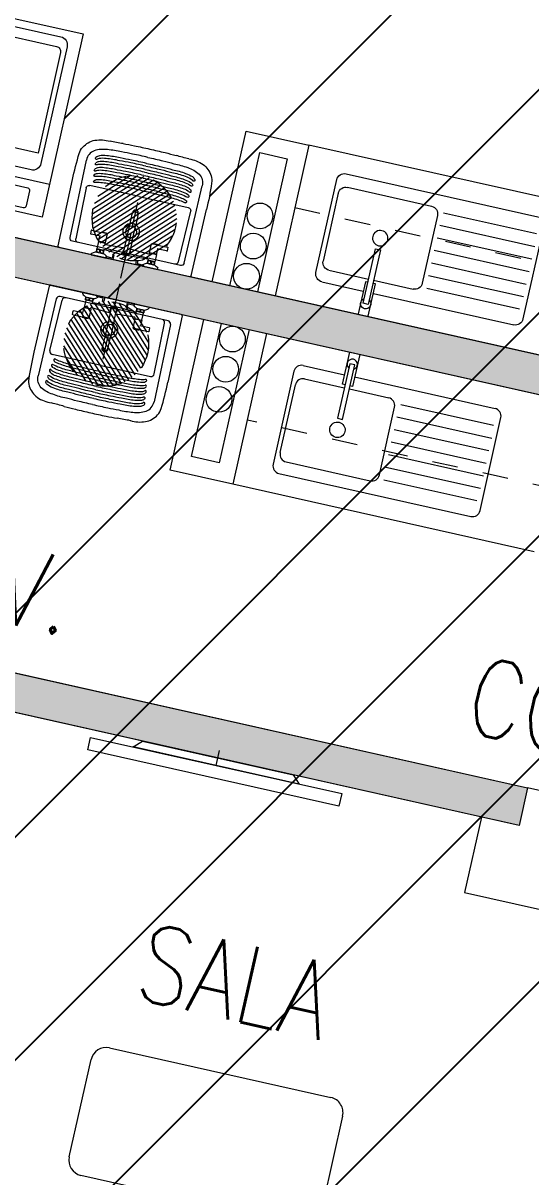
# Model space of a CAD drawing. Header units: inches. Extents: x 0 to 766, y -245 to 236.
# Drawn here: x 212.565 to 214.539, y 133.255 to 137.736 of the extents above; entities that cross this region are included whole.
import ezdxf

# ---------------------------------------------------------------- set-up
doc = ezdxf.new("R2010")
doc.units = ezdxf.units.IN
doc.header["$MEASUREMENT"] = 0
doc.set_wipeout_variables(frame=1)
doc.linetypes.add('TC_P1$0$DASHDOT', pattern=[1, 0.5, -0.25, 0, -0.25])
doc.linetypes.add('TC_P1$0$HIDDEN2', pattern=[0.1875, 0.125, -0.0625])
for name, color, linetype, lineweight in [('000 SOS 911 EQUIPOS', 5, 'Continuous', 25), ('DLP_TEXTO AMBIENTE', 251, 'Continuous', 9), ('TC_P1$0$DLP_ACCESORIOS', 251, 'Continuous', 9), ('TC_P1$0$DLP_EQUIPAMIENTO', 251, 'Continuous', 9), ('TC_P1$0$DLP_ESTRUCTURAS', 251, 'Continuous', 9), ('TC_P1$0$DLP_HATCH', 251, 'Continuous', 9), ('TC_P1$0$DLP_MOBILIARIO', 251, 'Continuous', 9), ('TC_P1$0$DLP_MURO BAJO', 251, 'Continuous', 9), ('TC_P1$0$DLP_MUROS', 251, 'Continuous', 9), ('TC_P1$0$DLP_PROYECCIONES', 251, 'TC_P1$0$HIDDEN2', 9)]:
    doc.layers.add(name, color=color, linetype=linetype, lineweight=lineweight)
doc.styles.add('R100-200', font='romans.shx', dxfattribs={"width": 0.8, "height": 0.3})

# ---------------------------------------------------------------- blocks, each defined once
blk = doc.blocks.new('TC_P1$0$EST.P1')
at = {"layer": 'TC_P1$0$DLP_ESTRUCTURAS'}
h = blk.add_hatch(color=8, dxfattribs=at)
h.dxf.hatch_style = 1
h.paths.add_polyline_path([(9.15, 0.06), (9.15, 6.125), (10.65, 6.125), (10.65, 5.375), (10.8, 5.375), (10.8, 6.325), (9, 6.325), (9, 5.45), (7.5, 5.45), (7.5, 5.95), (7.35, 5.95), (7.35, 5.25), (9, 5.25), (9, 0.06)])
h.paths.add_polyline_path([(30.25, 10.125), (28.65, 10.125), (28.65, 13.225), (29.85, 13.225), (29.85, 13.375), (28.5, 13.375), (28.5, 9.975), (30.25, 9.975)])
h.paths.add_polyline_path([(31.05, 13.375), (31.2, 13.375), (31.2, 9.975), (31.05, 9.975)])
h.paths.add_polyline_path([(36.55, 13.85), (36.85, 13.85), (36.85, 13.7), (36.7, 13.7), (36.7, 10.625), (36.55, 10.625)])
h.paths.add_polyline_path([(33.6, 13.225), (33.6, 10.125), (32, 10.125), (32, 9.975), (33.75, 9.975), (33.75, 13.375), (32.4, 13.375), (32.4, 13.225)])
h.paths.add_polyline_path([(42.85, 13.7), (43.45, 13.7), (43.45, 13.85), (42.7, 13.85), (42.7, 10.45), (43.85, 10.45), (43.85, 10.6), (42.85, 10.6)])
h.paths.add_polyline_path([(44.65, 13.85), (44.65, 10.45), (44.8, 10.45), (44.8, 13.85)])
h.paths.add_polyline_path([(45.6, 10.6), (47.2, 10.6), (47.2, 13.7), (46, 13.7), (46, 13.85), (47.35, 13.85), (47.35, 10.45), (45.6, 10.45)])
h.paths.add_polyline_path([(42.85, 0.15), (43.45, 0.15), (43.45, 0), (42.7, 0), (42.7, 3.4), (43.85, 3.4), (43.85, 3.25), (42.85, 3.25)])
h.paths.add_polyline_path([(44.65, 0), (44.65, 3.4), (44.8, 3.4), (44.8, 0)])
h.paths.add_polyline_path([(45.6, 3.25), (47.2, 3.25), (47.2, 0.15), (46, 0.15), (46, 0), (47.35, 0), (47.35, 3.4), (45.6, 3.4)])
h.paths.add_polyline_path([(40, 3.5), (39.85, 3.5), (39.85, 0.15), (39.7, 0.15), (39.7, 0), (40, 0)])
h.paths.add_polyline_path([(30.25, 3.725), (28.65, 3.725), (28.65, 0.625), (29.85, 0.625), (29.85, 0.475), (28.5, 0.475), (28.5, 3.875), (30.25, 3.875)])
h.paths.add_polyline_path([(31.05, 0.475), (31.2, 0.475), (31.2, 3.875), (31.05, 3.875)])
h.paths.add_polyline_path([(36.55, 0), (36.85, 0), (36.85, 0.15), (36.7, 0.15), (36.7, 3.225), (36.55, 3.225)])
h.paths.add_polyline_path([(33.6, 0.625), (33.6, 3.725), (32, 3.725), (32, 3.875), (33.75, 3.875), (33.75, 0.475), (32.4, 0.475), (32.4, 0.625)])
h.paths.add_polyline_path([(23.65, 9.025), (23.65, 10.025), (23.5, 10.025), (23.5, 9.025)], flags=17)
h.paths.add_polyline_path([(17.1, 10.125), (18.7, 10.125), (18.7, 13.225), (17.5, 13.225), (17.5, 13.375), (18.85, 13.375), (18.85, 9.975), (17.1, 9.975)])
h.paths.add_polyline_path([(16.3, 13.375), (16.15, 13.375), (16.15, 9.975), (16.3, 9.975)])
h.paths.add_polyline_path([(10.5, 13.85), (10.5, 13.7), (10.65, 13.7), (10.65, 10.625), (10.8, 10.625), (10.8, 13.85)])
h.paths.add_polyline_path([(21.1, 7.525), (11.7, 7.525), (11.7, 7.675), (15.25, 7.675), (15.25, 9.075), (15.45, 9.075), (15.45, 7.675), (17.85, 7.675), (17.85, 8.925), (16.2, 8.925), (16.2, 9.075), (18, 9.075), (18, 7.675), (21.1, 7.675)])
h.paths.add_polyline_path([(13.75, 13.225), (13.75, 10.125), (15.35, 10.125), (15.35, 9.975), (13.6, 9.975), (13.6, 13.375), (14.95, 13.375), (14.95, 13.225)])
h.paths.add_polyline_path([(9, 8.6), (7.35, 8.6), (7.35, 7.9), (7.5, 7.9), (7.5, 8.4), (9, 8.4), (9, 7.525), (10.8, 7.525), (10.8, 8.475), (10.65, 8.475), (10.65, 7.725), (9.15, 7.725), (9.15, 13.79), (9, 13.79)])
h.paths.add_polyline_path([(4.5, 13.7), (3.9, 13.7), (3.9, 13.85), (4.65, 13.85), (4.65, 10.45), (3.5, 10.45), (3.5, 10.6), (4.5, 10.6)])
h.paths.add_polyline_path([(2.7, 13.85), (2.7, 10.45), (2.55, 10.45), (2.55, 13.85)])
h.paths.add_polyline_path([(1.75, 10.6), (0.15, 10.6), (0.15, 13.7), (1.35, 13.7), (1.35, 13.85), (0, 13.85), (0, 10.45), (1.75, 10.45)])
h.paths.add_polyline_path([(2.7, 0), (2.7, 3.4), (2.55, 3.4), (2.55, 0)])
h.paths.add_polyline_path([(1.75, 3.25), (0.15, 3.25), (0.15, 0.15), (1.35, 0.15), (1.35, 0), (0, 0), (0, 3.4), (1.75, 3.4)])
h.paths.add_polyline_path([(7.35, 3.5), (7.5, 3.5), (7.5, 0.15), (7.65, 0.15), (7.65, 0), (7.35, 0)])
h.paths.add_polyline_path([(17.1, 3.725), (18.7, 3.725), (18.7, 0.625), (17.5, 0.625), (17.5, 0.475), (18.85, 0.475), (18.85, 3.875), (17.1, 3.875)])
h.paths.add_polyline_path([(16.3, 0.475), (16.15, 0.475), (16.15, 3.875), (16.3, 3.875)])
h.paths.add_polyline_path([(10.8, 0), (10.5, 0), (10.5, 0.15), (10.65, 0.15), (10.65, 3.225), (10.8, 3.225)])
h.paths.add_polyline_path([(13.75, 0.625), (13.75, 3.725), (15.35, 3.725), (15.35, 3.875), (13.6, 3.875), (13.6, 0.475), (14.95, 0.475), (14.95, 0.625)])
h.paths.add_polyline_path([(38.35, 6.325), (36.55, 6.325), (36.55, 5.375), (36.7, 5.375), (36.7, 6.125), (38.2, 6.125), (38.2, 0.06), (38.35, 0.06), (38.35, 5.25), (40, 5.25), (40, 5.95), (39.85, 5.95), (39.85, 5.45), (38.35, 5.45)])
h.paths.add_polyline_path([(4.65, 0), (4.65, 3.4), (3.5, 3.4), (3.5, 3.25), (4.5, 3.25), (4.5, 0.15), (3.9, 0.15), (3.9, 0)])
h.paths.add_polyline_path([(1.7468, 8.35), (1.6, 8.35), (1.6, 9.55), (3.75, 9.55), (3.75, 9.4), (1.75, 9.4), (1.75, 8.35)], flags=17)
h.paths.add_polyline_path([(1.7468, 5.5), (1.6, 5.5), (1.6, 4.3), (3.75, 4.3), (3.75, 4.45), (1.75, 4.45), (1.75, 5.5)], flags=17)
h.paths.add_polyline_path([(7.5001, 7), (4.65, 7), (4.65, 9.55), (4.5, 9.55), (4.5, 7), (1.75, 7), (1.75, 7.6), (1.6, 7.6), (1.6, 7), (-1.2, 7), (-1.2, 11.05), (-1.35, 11.05), (-1.35, 2.8), (-1.2, 2.8), (-1.2, 6.85), (1.6, 6.85), (1.6, 6.25), (1.75, 6.25), (1.75, 6.85), (4.5, 6.85), (4.5, 4.3), (4.65, 4.3), (4.65, 6.85), (7.5001, 6.85)])
h.paths.add_polyline_path([(25.8, 6.175), (29.35, 6.175), (29.35, 4.775), (31.15, 4.775), (31.15, 4.925), (29.5, 4.925), (29.5, 6.175), (31.9, 6.175), (31.9, 4.775), (32.1, 4.775), (32.1, 6.175), (35.65, 6.175), (35.65, 6.325), (25.65, 6.325), (25.65, 0.475), (26.5, 0.475), (26.5, 0.625), (25.8, 0.625), (25.8, 4.775), (27.65, 4.775), (27.65, 4.925), (25.8, 4.925)])
h.paths.add_polyline_path([(22.7, 1.025), (25.35, 1.025), (25.35, 3.675), (23, 3.675), (23, 4.225), (22.7, 4.225), (22.7, 4.375), (23.15, 4.375), (23.15, 3.825), (25.35, 3.825), (25.35, 6.325), (25.5, 6.325), (25.5, 0.875), (22.7, 0.875)])
h.paths.add_polyline_path([(21.7, 0.475), (20.85, 0.475), (20.85, 0.625), (21.55, 0.625), (21.55, 4.775), (19.7, 4.775), (19.7, 4.925), (21.55, 4.925), (21.55, 6.175), (18, 6.175), (18, 4.775), (16.2, 4.775), (16.2, 4.925), (17.85, 4.925), (17.85, 6.175), (15.45, 6.175), (15.45, 4.775), (15.25, 4.775), (15.25, 6.175), (11.7, 6.175), (11.7, 6.325), (21.7, 6.325)])
h.paths.add_polyline_path([(7.35, 13.85), (7.35, 10.35), (7.5, 10.35), (7.5, 13.7), (7.65, 13.7), (7.65, 13.85)])
h.paths.add_polyline_path([(21.35, 8.925), (21.55, 8.925), (21.55, 7.525), (23.65, 7.525), (23.65, 8.125), (23.5, 8.125), (23.5, 7.675), (21.7, 7.675), (21.7, 11.375), (23.5, 11.375), (23.5, 10.925), (23.65, 10.925), (23.65, 11.575), (21.7, 11.575), (21.7, 13.375), (20.85, 13.375), (20.85, 13.225), (21.55, 13.225), (21.55, 9.075), (19.3, 9.075), (19.3, 8.925), (21.45, 8.925)])
h.paths.add_polyline_path([(38.35, 13.79), (38.35, 8.6), (40, 8.6), (40, 7.9), (39.85, 7.9), (39.85, 8.4), (38.35, 8.4), (38.35, 7.525), (36.55, 7.525), (36.55, 8.475), (36.7, 8.475), (36.7, 7.725), (38.2, 7.725), (38.2, 13.79)])
h.paths.add_polyline_path([(45.75, 7), (48.55, 7), (48.55, 11.05), (48.7, 11.05), (48.7, 2.8), (48.55, 2.8), (48.55, 6.85), (45.75, 6.85), (45.75, 6.25), (45.6, 6.25), (45.6, 6.85), (42.85, 6.85), (42.85, 4.3), (42.7, 4.3), (42.7, 6.85), (39.8499, 6.85), (39.8499, 7), (42.7, 7), (42.7, 9.55), (42.85, 9.55), (42.85, 7), (45.6, 7), (45.6, 7.6), (45.75, 7.6)])
h.paths.add_polyline_path([(40, 13.85), (39.7, 13.85), (39.7, 13.7), (39.85, 13.7), (39.85, 10.35), (40, 10.35)])
h.paths.add_polyline_path([(45.6032, 8.35), (45.75, 8.35), (45.75, 9.55), (43.6, 9.55), (43.6, 9.4), (45.6, 9.4), (45.6, 8.35)], flags=17)
h.paths.add_polyline_path([(45.6032, 5.5), (45.75, 5.5), (45.75, 4.3), (43.6, 4.3), (43.6, 4.45), (45.6, 4.45), (45.6, 5.5)], flags=17)
h.paths.add_polyline_path([(25.35, 7.525), (25.5, 7.525), (25.5, 11.575), (25.35, 11.575)])
h.paths.add_polyline_path([(25.8, 8.925), (28.05, 8.925), (28.05, 9.075), (25.8, 9.075), (25.8, 13.225), (26.5, 13.225), (26.5, 13.375), (25.65, 13.375), (25.65, 7.525), (25.8, 7.525)])
h.paths.add_polyline_path([(26.25, 7.675), (26.25, 7.525), (35.65, 7.525), (35.65, 7.675), (32.1, 7.675), (32.1, 9.075), (31.9, 9.075), (31.9, 7.675), (29.5, 7.675), (29.5, 8.925), (31.15, 8.925), (31.15, 9.075), (29.35, 9.075), (29.35, 7.675)])
for points in [[(9.15, 0.06), (9.15, 6.125), (10.65, 6.125), (10.65, 5.375), (10.8, 5.375), (10.8, 6.325), (9, 6.325), (9, 5.45), (7.5, 5.45), (7.5, 5.95), (7.35, 5.95), (7.35, 5.25), (9, 5.25), (9, 0.06)], [(10.8, 0), (10.5, 0), (10.5, 0.15), (10.65, 0.15), (10.65, 3.225), (10.8, 3.225)]]:
    blk.add_lwpolyline(points, close=True)
blk = doc.blocks.new('TC_P1$0$MEZCLADORA-P')
at = {"color": 251, "linetype": 'TC_P1$0$DASHDOT', "ltscale": 0.07}
blk.add_line((0, 0.2633), (0, -0.2869), dxfattribs=at)
at = {"color": 7}
for p, q in [((-0.1318, 0), (-0.0713, 0)), ((-0.0713, 0), (-0.0713, -0.0048)), ((0.0714, 0), (0.1319, 0)), ((0.1319, 0), (0.1319, -0.0048)), ((-0.1318, 0), (-0.1318, -0.0048)), ((-0.1178, -0.0145), (-0.0853, -0.0145)), ((-0.0875, -0.0265), (-0.1157, -0.0265)), ((-0.1141, -0.0265), (-0.1146, -0.027)), ((-0.0886, -0.027), (-0.1146, -0.027)), ((-0.1146, -0.027), (-0.1146, -0.056)), ((-0.0891, -0.0265), (-0.0886, -0.027)), ((-0.0886, -0.027), (-0.0886, -0.0285)), ((-0.0865, -0.0305), (-0.0015, -0.0262)), ((-0.011, -0.0405), (-0.011, -0.0805)), ((0.086, -0.0304), (0.0015, -0.0262)), ((0.011, -0.0805), (0.011, -0.0405)), ((0.0714, 0), (0.0714, -0.0048)), ((0.0854, -0.0145), (0.1179, -0.0145)), ((0.1157, -0.0265), (0.0875, -0.0265)), ((0.0886, -0.0265), (0.0881, -0.027)), ((0.1151, -0.027), (0.0881, -0.027)), ((0.0881, -0.0285), (0.0881, -0.027)), ((0.0926, -0.0379), (0.0926, -0.0379)), ((0.1146, -0.0265), (0.1151, -0.027)), ((0.1151, -0.056), (0.1151, -0.027)), ((-0.1526, -0.078), (-0.1501, -0.078)), ((-0.1526, -0.093), (-0.1526, -0.078)), ((-0.1242, -0.078), (-0.1501, -0.078)), ((-0.1129, -0.078), (-0.1242, -0.078)), ((-0.0876, -0.057), (-0.1156, -0.057)), ((-0.1156, -0.057), (-0.1156, -0.078)), ((-0.1146, -0.056), (-0.0886, -0.056)), ((-0.1141, -0.0565), (-0.1146, -0.056)), ((-0.0891, -0.0565), (-0.1141, -0.0565)), ((-0.0891, -0.0565), (-0.0886, -0.056)), ((-0.0886, -0.0525), (-0.0886, -0.056)), ((-0.0876, -0.057), (-0.0876, -0.093)), ((-0.0865, -0.0505), (-0.011, -0.0543)), ((-0.011, -0.0805), (-0.011, -0.1514)), ((0.086, -0.0506), (0.011, -0.0543)), ((0.011, -0.0805), (0.011, -0.1514)), ((0.1156, -0.057), (0.0876, -0.057)), ((0.0876, -0.057), (0.0876, -0.093)), ((0.0881, -0.056), (0.0881, -0.0525)), ((0.0881, -0.056), (0.1151, -0.056)), ((0.0886, -0.0565), (0.0881, -0.056)), ((0.1146, -0.0565), (0.0886, -0.0565)), ((0.0896, -0.0565), (0.0896, -0.057)), ((0.1242, -0.078), (0.1129, -0.078)), ((0.1136, -0.0565), (0.1136, -0.057)), ((0.1146, -0.0565), (0.1151, -0.056)), ((0.1156, -0.057), (0.1156, -0.078)), ((0.1501, -0.078), (0.1242, -0.078)), ((0.1501, -0.078), (0.1526, -0.078)), ((0.1526, -0.093), (0.1526, -0.078)), ((-0.1501, -0.093), (-0.1526, -0.093)), ((-0.1501, -0.093), (-0.1242, -0.093)), ((-0.1242, -0.093), (-0.1129, -0.093)), ((-0.1137, -0.093), (-0.1137, -0.0932)), ((-0.0876, -0.093), (-0.1129, -0.093)), ((-0.1031, -0.0954), (-0.1001, -0.0954)), ((-0.0895, -0.093), (-0.0895, -0.0932)), ((0.1129, -0.093), (0.0876, -0.093)), ((0.0895, -0.093), (0.0895, -0.0932)), ((0.1001, -0.0954), (0.1031, -0.0954)), ((0.1129, -0.093), (0.1242, -0.093)), ((0.1137, -0.093), (0.1137, -0.0932)), ((0.1242, -0.093), (0.1501, -0.093)), ((0.1526, -0.093), (0.1501, -0.093)), ((-0.011, -0.1514), (-0.011, -0.1885)), ((0.011, -0.1885), (0.011, -0.1514)), ((-0.011, -0.1885), (-0.011, -0.1905)), ((-0.011, -0.1969), (-0.011, -0.1905)), ((0.011, -0.1885), (0.011, -0.1905)), ((0.011, -0.1969), (0.011, -0.1905))]:
    blk.add_line(p, q, dxfattribs=at)
for centre, radius, start, end in [((-0.1303, -0.0048), 0.0015, 180, 228.4626), ((-0.0982, 0.0315), 0.05, 228.4626, 246.8453), ((-0.1083, -0.0205), 0.0095, 140.8333, 144.6655), ((-0.1083, -0.0205), 0.0095, 215.3345, 219.1667), ((-0.0948, -0.0205), 0.0095, 35.3345, 39.1667), ((-0.0948, -0.0205), 0.0095, 320.8333, 324.6655), ((-0.105, 0.0315), 0.05, 293.1547, 311.5374), ((-0.0728, -0.0048), 0.0015, 311.5374, 0), ((0, -0.0405), 0.0143, 320.0451, 219.9549), ((0, -0.0405), 0.0143, 320.5275, 219.4725), ((0, -0.0405), 0.014, 321.7868, 218.2132), ((0, -0.0405), 0.011, 0, 180), ((0.0729, -0.0048), 0.0015, 180, 228.4626), ((0.105, 0.0315), 0.05, 228.4626, 246.8453), ((0.0949, -0.0205), 0.0095, 140.8333, 144.6655), ((0.0949, -0.0205), 0.0095, 215.3345, 219.1667), ((0.1084, -0.0205), 0.0095, 35.3345, 39.1667), ((0.1084, -0.0205), 0.0095, 320.8333, 324.6655), ((0.0982, 0.0315), 0.05, 293.1547, 311.5374), ((0.1304, -0.0048), 0.0015, 311.5374, 0), ((-0.1127, -0.0932), 0.001, 180, 255.7593), ((-0.1031, -0.0554), 0.04, 255.7593, 270), ((-0.1001, -0.0554), 0.04, 270, 284.2407), ((-0.0905, -0.0932), 0.001, 284.2407, 0), ((0.0905, -0.0932), 0.001, 180, 255.7593), ((0.1001, -0.0554), 0.04, 255.7593, 270), ((0.1031, -0.0554), 0.04, 270, 284.2407), ((0.1127, -0.0932), 0.001, 284.2407, 0)]:
    blk.add_arc(centre, radius, start, end, dxfattribs=at)
for centre, major_axis, ratio, start_param, end_param in [((-0.0016, -0.0243), (0.00195, 0.00019), 0.977728, 4.694416, 4.711947), ((0.0016, -0.0243), (0.00197, -0.00016), 0.989596, 4.695691, 4.715329), ((0, -0.1905), (-0.011, 0), 0.927184, 0, 3.141593), ((0, -0.1905), (0.011, 0), 0.927184, 3.141593, 6.283185)]:
    blk.add_ellipse(centre, major_axis=major_axis, ratio=ratio, start_param=start_param, end_param=end_param, dxfattribs=at)
for points, knots in [([(-0.1161, -0.026), (-0.1161, -0.026), (-0.1161, -0.0259), (-0.1161, -0.0257), (-0.1161, -0.0255), (-0.1161, -0.0251), (-0.1161, -0.0248), (-0.1161, -0.0244), (-0.1161, -0.0242), (-0.1161, -0.0237), (-0.1161, -0.0234), (-0.1161, -0.0228), (-0.1161, -0.0223), (-0.1161, -0.0214), (-0.1161, -0.0209), (-0.1161, -0.0201), (-0.1161, -0.0196), (-0.1161, -0.0187), (-0.1161, -0.0182), (-0.1161, -0.0176), (-0.1161, -0.0173), (-0.1161, -0.0168), (-0.1161, -0.0166), (-0.1161, -0.0162), (-0.1161, -0.0159), (-0.1161, -0.0155), (-0.1161, -0.0153), (-0.1161, -0.0151), (-0.1161, -0.015), (-0.1161, -0.015)], [1.912506, 1.912506, 1.912506, 1.912506, 2.09167, 2.09167, 2.270834, 2.270834, 2.409757, 2.409757, 2.503909, 2.503909, 2.59806, 2.59806, 2.741232, 2.741232, 2.868759, 2.868759, 2.996286, 2.996286, 3.139457, 3.139457, 3.233609, 3.233609, 3.32776, 3.32776, 3.466683, 3.466683, 3.645847, 3.645847, 3.825012, 3.825012, 3.825012, 3.825012]), ([(-0.1088, -0.026), (-0.1083, -0.026), (-0.1078, -0.0259), (-0.1067, -0.0257), (-0.1061, -0.0255), (-0.1053, -0.0251), (-0.1049, -0.0248), (-0.1043, -0.0244), (-0.1041, -0.0242), (-0.1036, -0.0237), (-0.1034, -0.0234), (-0.103, -0.0228), (-0.1028, -0.0223), (-0.1026, -0.0214), (-0.1025, -0.0209), (-0.1025, -0.0201), (-0.1026, -0.0196), (-0.1028, -0.0187), (-0.103, -0.0182), (-0.1034, -0.0176), (-0.1036, -0.0173), (-0.1041, -0.0168), (-0.1043, -0.0166), (-0.1049, -0.0162), (-0.1053, -0.0159), (-0.1061, -0.0155), (-0.1067, -0.0153), (-0.1078, -0.0151), (-0.1083, -0.015), (-0.1088, -0.015), (-0.1094, -0.015), (-0.1099, -0.0151), (-0.111, -0.0153), (-0.1116, -0.0155), (-0.1124, -0.0159), (-0.1128, -0.0162), (-0.1134, -0.0166), (-0.1136, -0.0168), (-0.1141, -0.0173), (-0.1143, -0.0176), (-0.1147, -0.0182), (-0.1149, -0.0187), (-0.1151, -0.0196), (-0.1152, -0.0201), (-0.1152, -0.0209), (-0.1151, -0.0214), (-0.1149, -0.0223), (-0.1147, -0.0228), (-0.1143, -0.0234), (-0.1141, -0.0237), (-0.1136, -0.0242), (-0.1134, -0.0244), (-0.1128, -0.0248), (-0.1124, -0.0251), (-0.1116, -0.0255), (-0.111, -0.0257), (-0.1099, -0.0259), (-0.1094, -0.026), (-0.1088, -0.026)], [1.912506, 1.912506, 1.912506, 1.912506, 2.09167, 2.09167, 2.270834, 2.270834, 2.409757, 2.409757, 2.503909, 2.503909, 2.59806, 2.59806, 2.741232, 2.741232, 2.868759, 2.868759, 2.996286, 2.996286, 3.139457, 3.139457, 3.233609, 3.233609, 3.32776, 3.32776, 3.466683, 3.466683, 3.645847, 3.645847, 3.825012, 3.825012, 3.825012, 4.004176, 4.004176, 4.18334, 4.18334, 4.322263, 4.322263, 4.416415, 4.416415, 4.510566, 4.510566, 4.653737, 4.653737, 4.781264, 4.781264, 4.908792, 4.908792, 5.051963, 5.051963, 5.146114, 5.146114, 5.240266, 5.240266, 5.379189, 5.379189, 5.558353, 5.558353, 5.737517, 5.737517, 5.737517, 5.737517]), ([(-0.0944, -0.026), (-0.0938, -0.026), (-0.0933, -0.0259), (-0.0922, -0.0257), (-0.0916, -0.0255), (-0.0908, -0.0251), (-0.0904, -0.0248), (-0.0898, -0.0244), (-0.0896, -0.0242), (-0.0891, -0.0237), (-0.0889, -0.0234), (-0.0885, -0.0228), (-0.0883, -0.0223), (-0.0881, -0.0214), (-0.088, -0.0209), (-0.088, -0.0201), (-0.0881, -0.0196), (-0.0883, -0.0187), (-0.0885, -0.0182), (-0.0889, -0.0176), (-0.0891, -0.0173), (-0.0896, -0.0168), (-0.0898, -0.0166), (-0.0904, -0.0162), (-0.0908, -0.0159), (-0.0916, -0.0155), (-0.0922, -0.0153), (-0.0933, -0.0151), (-0.0938, -0.015), (-0.0944, -0.015), (-0.0949, -0.015), (-0.0954, -0.0151), (-0.0965, -0.0153), (-0.0971, -0.0155), (-0.0979, -0.0159), (-0.0983, -0.0162), (-0.0989, -0.0166), (-0.0991, -0.0168), (-0.0996, -0.0173), (-0.0998, -0.0176), (-0.1002, -0.0182), (-0.1004, -0.0187), (-0.1006, -0.0196), (-0.1007, -0.0201), (-0.1007, -0.0209), (-0.1006, -0.0214), (-0.1004, -0.0223), (-0.1002, -0.0228), (-0.0998, -0.0234), (-0.0996, -0.0237), (-0.0991, -0.0242), (-0.0989, -0.0244), (-0.0983, -0.0248), (-0.0979, -0.0251), (-0.0971, -0.0255), (-0.0965, -0.0257), (-0.0954, -0.0259), (-0.0949, -0.026), (-0.0944, -0.026)], [-1.912506, -1.912506, -1.912506, -1.912506, -1.733342, -1.733342, -1.554177, -1.554177, -1.415254, -1.415254, -1.321103, -1.321103, -1.226951, -1.226951, -1.08378, -1.08378, -0.956253, -0.956253, -0.828726, -0.828726, -0.685555, -0.685555, -0.591403, -0.591403, -0.497251, -0.497251, -0.358328, -0.358328, -0.179164, -0.179164, 0, 0, 0, 0.179164, 0.179164, 0.358328, 0.358328, 0.497251, 0.497251, 0.591403, 0.591403, 0.685555, 0.685555, 0.828726, 0.828726, 0.956253, 0.956253, 1.08378, 1.08378, 1.226951, 1.226951, 1.321103, 1.321103, 1.415254, 1.415254, 1.554177, 1.554177, 1.733342, 1.733342, 1.912506, 1.912506, 1.912506, 1.912506]), ([(-0.0886, -0.0285), (-0.0886, -0.0287), (-0.0886, -0.0289), (-0.0884, -0.0293), (-0.0883, -0.0295), (-0.0881, -0.0299), (-0.0879, -0.03), (-0.0876, -0.0303), (-0.0874, -0.0303), (-0.0869, -0.0305), (-0.0867, -0.0305), (-0.0865, -0.0305)], [0.0014961, 0.0014961, 0.0014961, 0.0014961, 0.0628341, 0.0628341, 0.1278738, 0.1278738, 0.192655, 0.192655, 0.2586819, 0.2586819, 0.3211409, 0.3211409, 0.3211409, 0.3211409]), ([(-0.0871, -0.015), (-0.0871, -0.015), (-0.0871, -0.0151), (-0.0871, -0.0153), (-0.0871, -0.0155), (-0.0871, -0.0159), (-0.0871, -0.0162), (-0.0871, -0.0166), (-0.0871, -0.0168), (-0.0871, -0.0173), (-0.0871, -0.0176), (-0.0871, -0.0182), (-0.0871, -0.0187), (-0.0871, -0.0196), (-0.0871, -0.0201), (-0.0871, -0.0209), (-0.0871, -0.0214), (-0.0871, -0.0223), (-0.0871, -0.0228), (-0.0871, -0.0234), (-0.0871, -0.0237), (-0.0871, -0.0242), (-0.0871, -0.0244), (-0.0871, -0.0248), (-0.0871, -0.0251), (-0.0871, -0.0255), (-0.0871, -0.0257), (-0.0871, -0.0259), (-0.0871, -0.026), (-0.0871, -0.026)], [0, 0, 0, 0, 0.179164, 0.179164, 0.358328, 0.358328, 0.497251, 0.497251, 0.591403, 0.591403, 0.685555, 0.685555, 0.828726, 0.828726, 0.956253, 0.956253, 1.08378, 1.08378, 1.226951, 1.226951, 1.321103, 1.321103, 1.415254, 1.415254, 1.554177, 1.554177, 1.733342, 1.733342, 1.912506, 1.912506, 1.912506, 1.912506]), ([(0.0014, -0.0262), (0.0014, -0.0262), (0.0014, -0.0262), (0.0015, -0.0262), (0.0015, -0.0262), (0.0015, -0.0262)], [0, 0, 0, 0, 0.003858876, 0.003858876, 0.005459734, 0.005459734, 0.005459734, 0.005459734]), ([(0.086, -0.0305), (0.0862, -0.0305), (0.0864, -0.0304), (0.0869, -0.0303), (0.0871, -0.0302), (0.0874, -0.03), (0.0876, -0.0298), (0.0878, -0.0295), (0.0879, -0.0293), (0.0881, -0.0289), (0.0881, -0.0287), (0.0881, -0.0285)], [0.0009309, 0.0009309, 0.0009309, 0.0009309, 0.0631461, 0.0631461, 0.1284888, 0.1284888, 0.1937028, 0.1937028, 0.260157, 0.260157, 0.3196739, 0.3196739, 0.3196739, 0.3196739]), ([(0.0871, -0.026), (0.0871, -0.026), (0.0871, -0.0259), (0.0871, -0.0257), (0.0871, -0.0255), (0.0871, -0.0251), (0.0871, -0.0248), (0.0871, -0.0244), (0.0871, -0.0242), (0.0871, -0.0237), (0.0871, -0.0234), (0.0871, -0.0228), (0.0871, -0.0223), (0.0871, -0.0214), (0.0871, -0.0209), (0.0871, -0.0201), (0.0871, -0.0196), (0.0871, -0.0187), (0.0871, -0.0182), (0.0871, -0.0176), (0.0871, -0.0173), (0.0871, -0.0168), (0.0871, -0.0166), (0.0871, -0.0162), (0.0871, -0.0159), (0.0871, -0.0155), (0.0871, -0.0153), (0.0871, -0.0151), (0.0871, -0.015), (0.0871, -0.015)], [1.912506, 1.912506, 1.912506, 1.912506, 2.09167, 2.09167, 2.270834, 2.270834, 2.409757, 2.409757, 2.503909, 2.503909, 2.59806, 2.59806, 2.741232, 2.741232, 2.868759, 2.868759, 2.996286, 2.996286, 3.139457, 3.139457, 3.233609, 3.233609, 3.32776, 3.32776, 3.466683, 3.466683, 3.645847, 3.645847, 3.825012, 3.825012, 3.825012, 3.825012]), ([(0.0944, -0.026), (0.0949, -0.026), (0.0954, -0.0259), (0.0965, -0.0257), (0.0971, -0.0255), (0.0979, -0.0251), (0.0983, -0.0248), (0.0989, -0.0244), (0.0991, -0.0242), (0.0996, -0.0237), (0.0998, -0.0234), (0.1002, -0.0228), (0.1004, -0.0223), (0.1006, -0.0214), (0.1007, -0.0209), (0.1007, -0.0201), (0.1006, -0.0196), (0.1004, -0.0187), (0.1002, -0.0182), (0.0998, -0.0176), (0.0996, -0.0173), (0.0991, -0.0168), (0.0989, -0.0166), (0.0983, -0.0162), (0.0979, -0.0159), (0.0971, -0.0155), (0.0965, -0.0153), (0.0954, -0.0151), (0.0949, -0.015), (0.0944, -0.015), (0.0938, -0.015), (0.0933, -0.0151), (0.0922, -0.0153), (0.0916, -0.0155), (0.0908, -0.0159), (0.0904, -0.0162), (0.0898, -0.0166), (0.0896, -0.0168), (0.0891, -0.0173), (0.0889, -0.0176), (0.0885, -0.0182), (0.0883, -0.0187), (0.0881, -0.0196), (0.088, -0.0201), (0.088, -0.0209), (0.0881, -0.0214), (0.0883, -0.0223), (0.0885, -0.0228), (0.0889, -0.0234), (0.0891, -0.0237), (0.0896, -0.0242), (0.0898, -0.0244), (0.0904, -0.0248), (0.0908, -0.0251), (0.0916, -0.0255), (0.0922, -0.0257), (0.0933, -0.0259), (0.0938, -0.026), (0.0944, -0.026)], [1.912506, 1.912506, 1.912506, 1.912506, 2.09167, 2.09167, 2.270834, 2.270834, 2.409757, 2.409757, 2.503909, 2.503909, 2.59806, 2.59806, 2.741232, 2.741232, 2.868759, 2.868759, 2.996286, 2.996286, 3.139457, 3.139457, 3.233609, 3.233609, 3.32776, 3.32776, 3.466683, 3.466683, 3.645847, 3.645847, 3.825012, 3.825012, 3.825012, 4.004176, 4.004176, 4.18334, 4.18334, 4.322263, 4.322263, 4.416415, 4.416415, 4.510566, 4.510566, 4.653737, 4.653737, 4.781264, 4.781264, 4.908792, 4.908792, 5.051963, 5.051963, 5.146114, 5.146114, 5.240266, 5.240266, 5.379189, 5.379189, 5.558353, 5.558353, 5.737517, 5.737517, 5.737517, 5.737517]), ([(0.1088, -0.026), (0.1094, -0.026), (0.1099, -0.0259), (0.111, -0.0257), (0.1116, -0.0255), (0.1124, -0.0251), (0.1128, -0.0248), (0.1134, -0.0244), (0.1136, -0.0242), (0.1141, -0.0237), (0.1143, -0.0234), (0.1147, -0.0228), (0.1149, -0.0223), (0.1151, -0.0214), (0.1152, -0.0209), (0.1152, -0.0201), (0.1151, -0.0196), (0.1149, -0.0187), (0.1147, -0.0182), (0.1143, -0.0176), (0.1141, -0.0173), (0.1136, -0.0168), (0.1134, -0.0166), (0.1128, -0.0162), (0.1124, -0.0159), (0.1116, -0.0155), (0.111, -0.0153), (0.1099, -0.0151), (0.1094, -0.015), (0.1088, -0.015), (0.1083, -0.015), (0.1078, -0.0151), (0.1067, -0.0153), (0.1061, -0.0155), (0.1053, -0.0159), (0.1049, -0.0162), (0.1043, -0.0166), (0.1041, -0.0168), (0.1036, -0.0173), (0.1034, -0.0176), (0.103, -0.0182), (0.1028, -0.0187), (0.1026, -0.0196), (0.1025, -0.0201), (0.1025, -0.0209), (0.1026, -0.0214), (0.1028, -0.0223), (0.103, -0.0228), (0.1034, -0.0234), (0.1036, -0.0237), (0.1041, -0.0242), (0.1043, -0.0244), (0.1049, -0.0248), (0.1053, -0.0251), (0.1061, -0.0255), (0.1067, -0.0257), (0.1078, -0.0259), (0.1083, -0.026), (0.1088, -0.026)], [-1.912506, -1.912506, -1.912506, -1.912506, -1.733342, -1.733342, -1.554177, -1.554177, -1.415254, -1.415254, -1.321103, -1.321103, -1.226951, -1.226951, -1.08378, -1.08378, -0.956253, -0.956253, -0.828726, -0.828726, -0.685555, -0.685555, -0.591403, -0.591403, -0.497251, -0.497251, -0.358328, -0.358328, -0.179164, -0.179164, 0, 0, 0, 0.179164, 0.179164, 0.358328, 0.358328, 0.497251, 0.497251, 0.591403, 0.591403, 0.685555, 0.685555, 0.828726, 0.828726, 0.956253, 0.956253, 1.08378, 1.08378, 1.226951, 1.226951, 1.321103, 1.321103, 1.415254, 1.415254, 1.554177, 1.554177, 1.733342, 1.733342, 1.912506, 1.912506, 1.912506, 1.912506]), ([(0.1161, -0.015), (0.1161, -0.015), (0.1161, -0.0151), (0.1161, -0.0153), (0.1161, -0.0155), (0.1161, -0.0159), (0.1161, -0.0162), (0.1161, -0.0166), (0.1161, -0.0168), (0.1161, -0.0173), (0.1161, -0.0176), (0.1161, -0.0182), (0.1161, -0.0187), (0.1161, -0.0196), (0.1161, -0.0201), (0.1161, -0.0209), (0.1161, -0.0214), (0.1161, -0.0223), (0.1161, -0.0228), (0.1161, -0.0234), (0.1161, -0.0237), (0.1161, -0.0242), (0.1161, -0.0244), (0.1161, -0.0248), (0.1161, -0.0251), (0.1161, -0.0255), (0.1161, -0.0257), (0.1161, -0.0259), (0.1161, -0.026), (0.1161, -0.026)], [0, 0, 0, 0, 0.179164, 0.179164, 0.358328, 0.358328, 0.497251, 0.497251, 0.591403, 0.591403, 0.685555, 0.685555, 0.828726, 0.828726, 0.956253, 0.956253, 1.08378, 1.08378, 1.226951, 1.226951, 1.321103, 1.321103, 1.415254, 1.415254, 1.554177, 1.554177, 1.733342, 1.733342, 1.912506, 1.912506, 1.912506, 1.912506]), ([(-0.0865, -0.0505), (-0.0867, -0.0505), (-0.0869, -0.0505), (-0.0873, -0.0507), (-0.0875, -0.0507), (-0.0879, -0.051), (-0.0881, -0.0511), (-0.0883, -0.0515), (-0.0884, -0.0517), (-0.0886, -0.0521), (-0.0886, -0.0523), (-0.0886, -0.0525)], [0, 0, 0, 0, 0.0632739, 0.0632739, 0.1284986, 0.1284986, 0.1931331, 0.1931331, 0.2588948, 0.2588948, 0.322347, 0.322347, 0.322347, 0.322347]), ([(0.0881, -0.0525), (0.0881, -0.0523), (0.0881, -0.0521), (0.0879, -0.0517), (0.0878, -0.0515), (0.0876, -0.0512), (0.0874, -0.051), (0.0871, -0.0508), (0.0869, -0.0507), (0.0864, -0.0506), (0.0862, -0.0505), (0.086, -0.0505)], [0.0009616, 0.0009616, 0.0009616, 0.0009616, 0.0627142, 0.0627142, 0.1276947, 0.1276947, 0.1924362, 0.1924362, 0.2584085, 0.2584085, 0.3218037, 0.3218037, 0.3218037, 0.3218037]), ([(0.011, -0.1969), (0.011, -0.198), (0.0108, -0.199), (0.0101, -0.2011), (0.0095, -0.2021), (0.0082, -0.2038), (0.0073, -0.2046), (0.0054, -0.2059), (0.0043, -0.2064), (0.0021, -0.207), (0.0009, -0.2072), (-0.0015, -0.2071), (-0.0026, -0.2069), (-0.0048, -0.2062), (-0.0059, -0.2056), (-0.0077, -0.2042), (-0.0085, -0.2034), (-0.0098, -0.2016), (-0.0103, -0.2006), (-0.0109, -0.1987), (-0.011, -0.1978), (-0.011, -0.1969)], [4.328417, 4.328417, 4.328417, 4.328417, 4.64395, 4.64395, 4.960575, 4.960575, 5.279717, 5.279717, 5.601363, 5.601363, 5.924602, 5.924602, 6.248311, 6.248311, 6.571371, 6.571371, 6.892655, 6.892655, 7.211325, 7.211325, 7.470009, 7.470009, 7.470009, 7.470009])]:
    blk.add_open_spline(points, degree=3, knots=knots, dxfattribs=at)
for points in [[(-0.093, -0.0371), (-0.093, -0.0371), (-0.093, -0.0371), (-0.093, -0.0371)], [(-0.0015, -0.0262), (-0.0015, -0.0262), (-0.0015, -0.0262), (-0.0015, -0.0262)], [(-0.0015, -0.0262), (-0.0015, -0.0262), (-0.0014, -0.0262), (-0.0014, -0.0262)], [(0.0015, -0.0262), (0.0015, -0.0262), (0.0015, -0.0262), (0.0015, -0.0262)], [(-0.0886, -0.0525), (-0.0886, -0.0525), (-0.0886, -0.0525), (-0.0886, -0.0525)], [(-0.0865, -0.0505), (-0.0865, -0.0505), (-0.0865, -0.0505), (-0.0865, -0.0505)], [(0.0881, -0.0525), (0.0881, -0.0525), (0.0881, -0.0525), (0.0881, -0.0525)]]:
    blk.add_open_spline(points, degree=3, dxfattribs=at)
blk = doc.blocks.new('TC_P1$0$LAV-AMAZ-LAV_01')
blk.add_wipeout([(0.26, 0), (0.2622, -0.0005), (0.2636, -0.0015), (0.2646, -0.0029), (0.265, -0.005), (0.2669, -0.2686), (0.2669, -0.2806), (0.2668, -0.3016), (0.2663, -0.3212), (0.2658, -0.3369), (0.2649, -0.3544), (0.2637, -0.3738), (0.2622, -0.3835), (0.2599, -0.3912), (0.256, -0.3998), (0.2526, -0.4053), (0.248, -0.4118), (0.2384, -0.4219), (0.2336, -0.426), (0.2274, -0.4303), (0.2218, -0.4337), (0.2153, -0.4368), (0.2095, -0.4389), (0.2006, -0.4416), (0.191, -0.4437), (0.1829, -0.445), (0.1696, -0.4461), (0.165, -0.4462), (0.1572, -0.4459), (0.1314, -0.4466), (0.1057, -0.4481), (0.0834, -0.4489), (0.0611, -0.4495), (0.0413, -0.4498), (0.0031, -0.45), (-0.0305, -0.4499), (-0.0611, -0.4495), (-0.0834, -0.4489), (-0.1057, -0.4481), (-0.1314, -0.4466), (-0.1572, -0.4459), (-0.165, -0.4462), (-0.1772, -0.4456), (-0.1867, -0.4445), (-0.1955, -0.4428), (-0.2037, -0.4407), (-0.2104, -0.4386), (-0.2153, -0.4368), (-0.223, -0.433), (-0.231, -0.4279), (-0.2384, -0.4219), (-0.245, -0.4153), (-0.2509, -0.4079), (-0.2556, -0.4005), (-0.2593, -0.3928), (-0.2612, -0.3876), (-0.2627, -0.3815), (-0.2637, -0.3738), (-0.2647, -0.3576), (-0.2655, -0.3419), (-0.2661, -0.3284), (-0.2663, -0.3212), (-0.2667, -0.3081), (-0.2669, -0.2902), (-0.2669, -0.2686), (-0.2665, -0.2127), (-0.266, -0.1368), (-0.265, -0.005), (-0.2647, -0.0032), (-0.2636, -0.0015), (-0.2621, -0.0004), (-0.26, 0)])
for p, q in [((0.26, 0), (-0.26, 0)), ((-0.265, -0.005), (-0.2669, -0.2686)), ((0.2151, -0.035), (-0.2151, -0.035)), ((0.265, -0.005), (0.2669, -0.2686)), ((-0.2271, -0.0469), (-0.2308, -0.3547)), ((-0.208, -0.2488), (-0.2042, -0.0468)), ((0.208, -0.2488), (0.2042, -0.0468)), ((0.2271, -0.0469), (0.2308, -0.3547)), ((0, -0.261), (-0.196, -0.261)), ((0, -0.261), (0.196, -0.261))]:
    blk.add_line(p, q)
at = {"color": 7}
for points in [[(-0.0001, -0.321, -0.004924), (-0.06, -0.3205, -0.005443), (-0.1041, -0.3191, -0.041272), (-0.157, -0.316, -0.068069), (-0.1833, -0.3101, -0.158546)], [(-0.0001, -0.31, -0.004924), (-0.06, -0.3095, -0.005443), (-0.1041, -0.3081, -0.041272), (-0.157, -0.305, -0.066903), (-0.1829, -0.2992, -0.004021)], [(-0.0001, -0.286, -0.004924), (-0.06, -0.2855, -0.005443), (-0.1041, -0.2841, -0.041272), (-0.157, -0.281, -0.059773), (-0.1802, -0.2762, -0.37117)], [(-0.0001, -0.297, -0.004924), (-0.06, -0.2965, -0.005443), (-0.1041, -0.2951, -0.041272), (-0.157, -0.292, -0.045554), (-0.1778, -0.2875)], [(0.0001, -0.286, 0.004924), (0.06, -0.2855, 0.005443), (0.1041, -0.2841, 0.041272), (0.157, -0.281, 0.059773), (0.1802, -0.2762, 0.37117)], [(0.0001, -0.297, 0.004924), (0.06, -0.2965, 0.005443), (0.1041, -0.2951, 0.041272), (0.157, -0.292, 0.045554), (0.1778, -0.2875)], [(0.0001, -0.31, 0.004924), (0.06, -0.3095, 0.005443), (0.1041, -0.3081, 0.041272), (0.157, -0.305, 0.066903), (0.1829, -0.2992, 0.004021)], [(0.0001, -0.321, 0.004924), (0.06, -0.3205, 0.005443), (0.1041, -0.3191, 0.041272), (0.157, -0.316, 0.068069), (0.1833, -0.3101, 0.158546)], [(-0.0001, -0.369, -0.004924), (-0.06, -0.3685, -0.005443), (-0.1041, -0.3671, -0.041272), (-0.157, -0.364, -0.068174), (-0.1834, -0.358, -0.157546), (-0.1925, -0.3517, -0.375783)], [(-0.0001, -0.358, -0.004924), (-0.06, -0.3575, -0.005443), (-0.1041, -0.3561, -0.041272), (-0.157, -0.353, -0.068174), (-0.1834, -0.347, -0.012686), (-0.1882, -0.3447)], [(-0.0001, -0.334, -0.004924), (-0.06, -0.3335, -0.005443), (-0.1041, -0.3321, -0.041272), (-0.157, -0.329, -0.078711), (-0.1799, -0.3243, -0.062731), (-0.1859, -0.3211, -0.37117)], [(-0.0001, -0.345, -0.004924), (-0.06, -0.3445, -0.005443), (-0.1041, -0.3431, -0.041272), (-0.157, -0.34, -0.078711), (-0.1799, -0.3353, -0.054156), (-0.1851, -0.3326, -0.37117)], [(0.0001, -0.334, 0.004924), (0.06, -0.3335, 0.005443), (0.1041, -0.3321, 0.041272), (0.157, -0.329, 0.078711), (0.1799, -0.3243, 0.062731), (0.1859, -0.3211, 0.37117)], [(0.0001, -0.345, 0.004924), (0.06, -0.3445, 0.005443), (0.1041, -0.3431, 0.041272), (0.157, -0.34, 0.078711), (0.1799, -0.3353, 0.054156), (0.1851, -0.3326, 0.37117)], [(0.0001, -0.358, 0.004924), (0.06, -0.3575, 0.005443), (0.1041, -0.3561, 0.041272), (0.157, -0.353, 0.068174), (0.1834, -0.347, 0.012686), (0.1882, -0.3447)], [(0.0001, -0.369, 0.004924), (0.06, -0.3685, 0.005443), (0.1041, -0.3671, 0.041272), (0.157, -0.364, 0.068174), (0.1834, -0.358, 0.157546), (0.1925, -0.3517, 0.375783)], [(-0.0001, -0.393, -0.004924), (-0.06, -0.3925, -0.005443), (-0.1041, -0.3911, -0.041272), (-0.157, -0.388, -0.064512), (-0.1851, -0.3816, -0.157603), (-0.1966, -0.3724)], [(-0.0001, -0.382, -0.004924), (-0.06, -0.3815, -0.005443), (-0.1041, -0.3801, -0.041272), (-0.157, -0.377, -0.068174), (-0.1834, -0.371, -0.088848), (-0.1902, -0.3667, -0.37117)], [(0.0001, -0.382, 0.004924), (0.06, -0.3815, 0.005443), (0.1041, -0.3801, 0.041272), (0.157, -0.377, 0.068174), (0.1834, -0.371, 0.088848), (0.1902, -0.3667, 0.37117)], [(0.0001, -0.393, 0.004924), (0.06, -0.3925, 0.005443), (0.1041, -0.3911, 0.041272), (0.157, -0.388, 0.064512), (0.1851, -0.3816, 0.157603), (0.1966, -0.3724)]]:
    blk.add_lwpolyline(points, format="xyb", dxfattribs=at)
for points in [[(0, -0.417, -0.004925), (-0.0604, -0.4165, -0.00535), (-0.1043, -0.4151, -0.04023), (-0.1597, -0.4119, -0.10491), (-0.2087, -0.3967, -0.253945), (-0.2308, -0.3547, -0.253945)], [(0, -0.417, 0.004925), (0.0604, -0.4165, 0.00535), (0.1043, -0.4151, 0.04023), (0.1597, -0.4119, 0.10491), (0.2087, -0.3967, 0.253945), (0.2308, -0.3547, 0.253945)], [(-0.0611, -0.4495, 0.004927), (0, -0.45, 0.004927), (0.0611, -0.4495, 0.004927)]]:
    blk.add_lwpolyline(points, format="xyb")
for radius in [0.0325, 0.0225]:
    blk.add_circle((0, -0.12), radius)
for centre, radius, start, end in [((-0.26, -0.005), 0.005, 90, 179.5983), ((0.26, -0.005), 0.005, 0.4017, 90), ((-0.2151, -0.047), 0.012, 90, 179.3199), ((-0.1922, -0.047), 0.012, 90, 178.9249), ((0.1922, -0.047), 0.012, 1.0751, 90), ((0.2151, -0.047), 0.012, 0.6801, 90), ((1.0777, -0.2806), 1.3446, 179.4878, 183.9734), ((-0.196, -0.249), 0.012, 178.9249, 270), ((0.196, -0.249), 0.012, 270, 1.0751), ((-1.0777, -0.2806), 1.3446, 356.0266, 0.5122), ((-0.2016, -0.3694), 0.0623, 183.9734, 209.8873), ((-0.1812, -0.3586), 0.0853, 209.3798, 246.4528), ((0.1812, -0.3586), 0.0853, 293.5472, 330.6202), ((0.2016, -0.3694), 0.0623, 330.1127, 356.0266), ((-0.165, -0.3061), 0.14, 248.9414, 273.2067), ((-0.1653, -1.2669), 0.821, 85.8335, 89.4318), ((-0.0188, 1.6329), 2.0828, 267.6113, 268.8381), ((0.0188, 1.6329), 2.0828, 271.1619, 272.3887), ((0.1653, -1.2669), 0.821, 90.5682, 94.1665), ((0.165, -0.3061), 0.14, 266.7933, 291.0586)]:
    blk.add_arc(centre, radius, start, end)
for centre, radius, start, end in [((-0.1848, -0.3029), 0.00409, 62.4907, 198.722), ((-0.1792, -0.3009), 0.01, 198.722, 245.4682), ((-0.1812, -0.2801), 0.00402, 67.2152, 203.9492), ((-0.1728, -0.2741), 0.0143, 212.1454, 249.2708), ((0.1728, -0.2741), 0.0143, 290.7292, 327.8546), ((0.1812, -0.2801), 0.00402, 336.0508, 112.7848), ((0.1848, -0.3029), 0.00409, 341.278, 117.5093), ((0.1792, -0.3009), 0.01, 294.5318, 341.278), ((-0.1898, -0.3485), 0.00418, 67.1844, 229.4438), ((-0.1843, -0.3232), 0.00817, 170.8884, 211.776), ((-0.189, -0.3225), 0.00344, 23.6624, 170.8884), ((-0.1807, -0.321), 0.0124, 211.776, 249.2633), ((0.1807, -0.321), 0.0124, 290.7367, 328.224), ((0.189, -0.3225), 0.00344, 9.1116, 156.3376), ((0.1898, -0.3485), 0.00418, 310.5562, 112.8156), ((0.1843, -0.3232), 0.00817, 328.224, 9.1116), ((-0.1935, -0.3694), 0.00427, 39.8792, 224.315), ((0.1935, -0.3694), 0.00427, 315.685, 140.1208)]:
    blk.add_arc(centre, radius, start, end, dxfattribs=at)
blk.add_blockref('TC_P1$0$MEZCLADORA-P', (0, 0))
blk = doc.blocks.new('TC_P1$0$TERMA')
at = {"layer": 'TC_P1$0$DLP_HATCH', "linetype": 'TC_P1$0$HIDDEN2', "ltscale": 0.3}
h = blk.add_hatch(dxfattribs=at)
h.set_pattern_fill('ANSI31', color=256, scale=0.005)
h.set_pattern_definition([(45, (-212.033513, -158.478632), (-0.01122532015, 0.01122532015), [])])
edge = h.paths.add_edge_path()
edge.add_arc((-0.175, 0), 0.165, 0, 360, ccw=False)
at = {"layer": 'TC_P1$0$DLP_EQUIPAMIENTO', "linetype": 'Continuous', "ltscale": 0.3}
blk.add_line((0, 0.045), (0, -0.045), dxfattribs=at)
for points in [[(-0.0178, 0.05), (-0.005, 0.05), (-0.005, 0.075), (0, 0.075), (0, 0.045), (-0.0163, 0.045)], [(-0.0178, -0.05), (-0.005, -0.05), (-0.005, -0.075), (0, -0.075), (0, -0.045), (-0.0163, -0.045)]]:
    blk.add_lwpolyline(points, close=True, dxfattribs=at)
at = {"layer": 'TC_P1$0$DLP_EQUIPAMIENTO', "color": 2, "linetype": 'TC_P1$0$HIDDEN2', "ltscale": 0.3}
blk.add_circle((-0.175, 0), 0.165, dxfattribs=at)
blk = doc.blocks.new('TC_P1$0$LAV-COC_01')
for p, q in [((0.4, 0.8243, 0), (0.03, 0.8243, 0)), ((0, 0.2352, 0), (0, 0.7943, 0)), ((0.43, 0.03, 0), (0.43, 0.7943, 0)), ((0.35, 0.4121, 0), (0.08, 0.4121, 0)), ((0.05, 0.2252), (0.05, 0.3821, 0)), ((0.38, 0.0471, 0), (0.38, 0.3821, 0)), ((0, 0.03), (0, 0.1952, 0)), ((0.05, 0.0471, 0), (0.05, 0.2052)), ((0.03, 0), (0.4, 0, 0)), ((0.35, 0.0171, 0), (0.08, 0.0171, 0))]:
    blk.add_line(p, q)
at = {"color": 7, "extrusion": (-8.98137e-08, -2.25602e-18, 1)}
for p, q in [((0.115, 0.4293, 0), (0.115, 0.8071, 0)), ((0.165, 0.4293, 0), (0.165, 0.8071, 0)), ((0.065, 0.4334, 0), (0.065, 0.803, 0))]:
    blk.add_line(p, q, dxfattribs=at)
at = {"color": 7}
for p, q in [((0.215, 0.4293), (0.215, 0.8071, 0)), ((0.265, 0.4293), (0.265, 0.8071, 0)), ((0.315, 0.4293), (0.315, 0.8071, 0)), ((0.365, 0.4334, 0), (0.365, 0.803, 0))]:
    blk.add_line(p, q, dxfattribs=at)
at = {"extrusion": (-4.49068e-08, 3.60285e-08, 1), "elevation": 0}
for points in [[(-0.09, 0.2352), (0.0374, 0.2352), (0.0374, 0.2252)], [(0.0374, 0.2052), (0.0374, 0.1952), (-0.09, 0.1952)]]:
    blk.add_lwpolyline(points, dxfattribs=at)
blk.add_lwpolyline([(-0.0458, 0.2052), (0.1708, 0.2052), (0.1708, 0.2252), (-0.0458, 0.2252)], close=True, dxfattribs=at)
at = {"extrusion": (-4.49068e-08, 3.60285e-08, 1)}
blk.add_arc((-0.0458, 0.2152, 0), 0.02, 29.9997, 329.9997, dxfattribs=at)
for centre, start_param, end_param in [((0.03, 0.7943, 0), -0.785398, 0.785398), ((0.4, 0.7943, 0), -2.356194, -0.785398), ((0.08, 0.3821, 0), -0.785398, 0.785398), ((0.35, 0.3821, 0), -2.356194, -0.785398), ((0.08, 0.0471, 0), 0.785398, 2.356194), ((0.35, 0.0471, 0), 2.356194, 3.926991), ((0.03, 0.03), 0.785398, 2.356194), ((0.4, 0.03, 0), 2.356194, 3.926991)]:
    blk.add_ellipse(centre, major_axis=(-0.0212, 0.0212), ratio=1, start_param=start_param, end_param=end_param)
blk.add_ellipse((0.215, 0.2146, 0), major_axis=(-0.0212, 0.0212), ratio=1)
blk = doc.blocks.new('TC_P1$0$LAV-SEC')
blk.add_wipeout([(-0.35, 0), (-0.35, -0.73), (0.35, -0.73), (0.35, 0)])
blk.add_line((0.35, -0.13), (-0.35, -0.13))
blk.add_lwpolyline([(0.35, 0), (-0.35, 0), (-0.35, -0.73), (0.35, -0.73)], close=True)
at = {"color": 251}
for points in [[(0.27, -0.02), (-0.27, -0.02, 0.414214), (-0.28, -0.03), (-0.28, -0.09, 0.414214), (-0.27, -0.1), (0.27, -0.1, 0.414214), (0.28, -0.09), (0.28, -0.03, 0.414214)], [(0.28, -0.24), (-0.28, -0.24), (-0.28, -0.64, 0.414214), (-0.26, -0.66), (0.26, -0.66, 0.414214), (0.28, -0.64)]]:
    blk.add_lwpolyline(points, format="xyb", close=True, dxfattribs=at)
blk.add_lwpolyline([(-0.3, -0.6677, 0.414214), (-0.2677, -0.7), (0.2677, -0.7, 0.414214), (0.3, -0.6677), (0.3, -0.2023, 0.414214), (0.2677, -0.17), (-0.2677, -0.17, 0.414214), (-0.3, -0.2023)], format="xyb", close=True)
blk = doc.blocks.new('TC_P1$0$DPTO 65_1P')
at = {"layer": 'TC_P1$0$DLP_ACCESORIOS'}
for centre in [(1.2099, -5.2), (1.3299, -5.2), (1.4499, -5.2)]:
    blk.add_circle(centre, 0.05, dxfattribs=at)
at = {"layer": 'TC_P1$0$DLP_MURO BAJO'}
blk.add_line((0.8999, -3.875), (0.8999, -5.075), dxfattribs=at)
at = {"layer": 'TC_P1$0$DLP_MUROS', "color": 3}
for p, q in [((0.8999, -5.325), (0.8999, -5.075)), ((0.8999, -5.075), (1.4999, -5.075)), ((0.9699, -5.255), (0.9699, -5.145)), ((0.9699, -5.145), (1.4999, -5.145)), ((1.4999, -5.255), (0.9699, -5.255)), ((1.4999, -5.325), (0.8999, -5.325))]:
    blk.add_line(p, q, dxfattribs=at)
at = {"layer": 'TC_P1$0$DLP_PROYECCIONES', "ltscale": 0.5}
blk.add_line((1.1499, -2.575), (1.1499, -5.075), dxfattribs=at)
at = {"layer": 'TC_P1$0$DLP_EQUIPAMIENTO', "extrusion": (4.49068e-08, 3.60285e-08, -1), "zscale": -1.000000000000043}
blk.add_blockref('TC_P1$0$LAV-COC_01', (-1.4072, -4.9396, 0), dxfattribs=at)
at = {"layer": 'TC_P1$0$DLP_EQUIPAMIENTO', "extrusion": (-4.4911e-08, -3.60233e-08, -1), "zscale": -1, "rotation": 89.99984711343319}
blk.add_blockref('TC_P1$0$LAV-AMAZ-LAV_01', (-1.5, -5.675, 0), dxfattribs=at)
at = {"layer": 'TC_P1$0$DLP_EQUIPAMIENTO', "xscale": -1, "rotation": 270}
blk.add_blockref('TC_P1$0$LAV-SEC', (1.4, -6.375), dxfattribs=at)
at = {"layer": 'TC_P1$0$DLP_MUROS'}
blk.add_line((1.4999, -6.865), (1.4999, -1.675), dxfattribs=at)
at = {"layer": 'TC_P1$0$DLP_EQUIPAMIENTO', "xscale": -1, "rotation": 180}
blk.add_blockref('TC_P1$0$TERMA', (1.4999, -5.675, 0), dxfattribs=at)
blk = doc.blocks.new('TC_P1$0$SOFA SEC')
for p, q in [((0, 0.65), (0.1, 0.65)), ((0.1, 0.65), (0.1, 0.1)), ((0.5, 0.65), (0.1, 0.65)), ((0.75, 0.65), (0.75, 0.1)), ((1.4, 0.65), (1.4, 0.1)), ((0.1, 0.1), (2.05, 0.1))]:
    blk.add_line(p, q)
blk.add_lwpolyline([(0.5, 1.55), (0.5, 0.65), (2.05, 0.65), (2.05, 0), (0, 0), (0, 1.55)], close=True)
blk = doc.blocks.new('TC_P1$0$MESA CENTRO')
for p, q in [((-0.1937, 0), (0.1937, 0)), ((-0.2537, -0.9421), (-0.2537, -0.06)), ((0.2537, -0.06), (0.2537, -0.9421)), ((0.1937, -1.0021), (-0.1937, -1.0021))]:
    blk.add_line(p, q)
for centre, start, end in [((-0.1937, -0.06), 90, 180), ((0.1937, -0.06), 0, 90), ((-0.1937, -0.9421), 180, 270), ((0.1937, -0.9421), 270, 0)]:
    blk.add_arc(centre, 0.06, start, end)
blk = doc.blocks.new('TC_P1$0$A$C4BFA03A9')
for points in [[(0.06, -0.5), (0.11, -0.5), (0.11, 0.5), (0.06, 0.5)], [(0.03, -0.3), (0.06, -0.33), (0.06, 0.33), (0.03, 0.3)]]:
    blk.add_lwpolyline(points, close=True)
at = {"layer": 'TC_P1$0$DLP_PROYECCIONES', "ltscale": 0.15}
blk.add_line((0.06, 0), (0, 0), dxfattribs=at)
blk = doc.blocks.new('TC_P1$0$DPTO 75_1P')
at = {"layer": 'TC_P1$0$DLP_ACCESORIOS'}
for centre in [(-1.6, -4.6, 0), (-1.48, -4.6, 0), (-1.36, -4.6, 0)]:
    blk.add_circle(centre, 0.05, dxfattribs=at)
at = {"layer": 'TC_P1$0$DLP_MURO BAJO'}
blk.add_line((-1.05, -3.275, 0), (-1.05, -4.475, 0), dxfattribs=at)
at = {"layer": 'TC_P1$0$DLP_MURO BAJO', "elevation": 0}
blk.add_lwpolyline([(0, -3.25), (0.3, -3.25), (0.3, -1.85), (-0.15, -1.85), (-0.15, -3.1), (0, -3.1), (0, -3.2)], dxfattribs=at)
at = {"layer": 'TC_P1$0$DLP_MUROS'}
for p, q in [((-0.15, -3.1, 0), (0, -3.1, 0)), ((-0.15, -6.075, 0), (-0.15, -3.1, 0)), ((0, -3.1, 0), (0, -6.325, 0))]:
    blk.add_line(p, q, dxfattribs=at)
at = {"layer": 'TC_P1$0$DLP_MUROS', "color": 3}
for p, q in [((-1.65, -4.475, 0), (-1.05, -4.475, 0)), ((-1.05, -4.475, 0), (-1.05, -4.725, 0)), ((-1.65, -4.545, 0), (-1.12, -4.545, 0)), ((-1.12, -4.545, 0), (-1.12, -4.655, 0)), ((-1.12, -4.655, 0), (-1.65, -4.655, 0)), ((-1.05, -4.725, 0), (-1.65, -4.725, 0))]:
    blk.add_line(p, q, dxfattribs=at)
at = {"layer": 'TC_P1$0$DLP_PROYECCIONES', "ltscale": 0.5}
blk.add_line((-1.305, -3.2375, 0), (-1.305, -4.475, 0), dxfattribs=at)
at = {"layer": 'TC_P1$0$DLP_EQUIPAMIENTO', "extrusion": (4.49068e-08, -3.60285e-08, 1)}
blk.add_blockref('TC_P1$0$LAV-COC_01', (-1.56, -4.3396, 0), dxfattribs=at)
at = {"layer": 'TC_P1$0$DLP_EQUIPAMIENTO', "extrusion": (-4.4911e-08, 3.60233e-08, 1), "rotation": 89.99984711343319}
blk.add_blockref('TC_P1$0$LAV-AMAZ-LAV_01', (-1.65, -5.075, 0), dxfattribs=at)
at = {"layer": 'TC_P1$0$DLP_MOBILIARIO'}
for name, p, rotation in [('TC_P1$0$SOFA SEC', (2.8, -5.5, 0), 89.99956714789805), ('TC_P1$0$MESA CENTRO', (1.4447, -3.5229, 0), 359.9999774208889)]:
    blk.add_blockref(name, p, dxfattribs=dict(at, rotation=rotation))
at = {"layer": 'TC_P1$0$DLP_MOBILIARIO', "xscale": -1, "rotation": 180}
blk.add_blockref('TC_P1$0$A$C4BFA03A9', (-0.03, -4.3, 0), dxfattribs=at)
at = {"layer": 'TC_P1$0$DLP_MUROS'}
blk.add_line((-1.65, -6.265, 0), (-1.65, -0.2, 0), dxfattribs=at)
at = {"layer": 'TC_P1$0$DLP_EQUIPAMIENTO', "rotation": 180}
blk.add_blockref('TC_P1$0$TERMA', (-1.65, -5.075, 0), dxfattribs=at)
blk = doc.blocks.new('TC_P1')
at = {"layer": 'TC_P1$0$DLP_ESTRUCTURAS'}
blk.add_blockref('TC_P1$0$EST.P1', (1.35, -2.8), dxfattribs=at)
blk.add_blockref('TC_P1$0$EST.P1', (1.35, -2.8), dxfattribs=at)
blk.add_blockref('TC_P1$0$DPTO 65_1P', (8.8501, 4.125))
blk.add_blockref('TC_P1$0$DPTO 75_1P', (12.15, 3.525, 0))
blk = doc.blocks.new('TEXTOS_PG')
at = {"layer": 'DLP_TEXTO AMBIENTE', "style": 'R100-200', "width": 0.8}
for s, p in [('LAV.', (43.9888, 105.6652, -0.0001)), ('COCINA', (46.165, 105.1567, -0.0001)), ('SALA', (44.8824, 104.1192, -0.0001))]:
    blk.add_text(s, height=0.3, rotation=347.3809, dxfattribs=at).set_placement(p)

msp = doc.modelspace()

# ---------------------------------------------------------------- hatches: boundary and pattern name
at = {"layer": '000 SOS 911 EQUIPOS'}
h = msp.add_hatch(dxfattribs=at)
h.set_pattern_fill('ANSI31', color=4, scale=4.9)
h.paths.add_polyline_path([(227.5156, 144.1528), (224.7834, 144.7646), (210.8746, 147.8783), (200.5016, 101.5242), (203.6237, 100.8256), (203.3943, 99.8011), (205.1509, 99.4079), (204.8232, 97.9441), (216.581, 95.312)])

# ---------------------------------------------------------------- next in the draw order: block references
at = {"color": 251, "rotation": 257.3817293912868}
msp.add_blockref('TC_P1', (216.7324, 146.5694, 0), dxfattribs=at)

# ---------------------------------------------------------------- next in the draw order: block references
at = {"color": 251}
msp.add_blockref('TEXTOS_PG', (168.1063, 29.8306, 0), dxfattribs=at)
msp.add_blockref('TEXTOS_PG', (168.1063, 29.8306, 0), dxfattribs=at)

doc.saveas('drawing.dxf')
